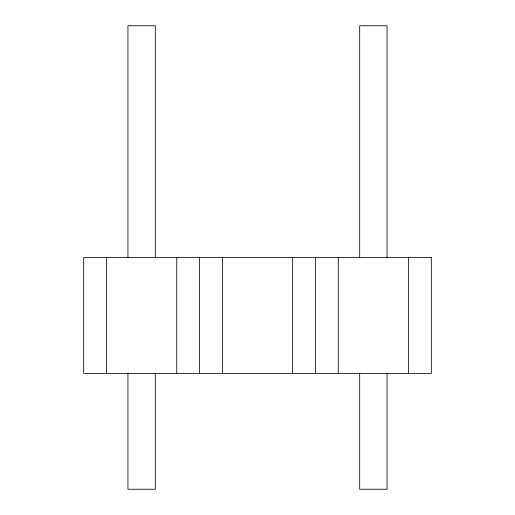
<?xml version="1.0" encoding="UTF-8"?>
<svg xmlns="http://www.w3.org/2000/svg" width="515" height="515" viewBox="0 0 515 515"><rect width="100%" height="100%" fill="white"/><g stroke="black" fill="none" stroke-linecap="round" stroke-linejoin="round"><path stroke-width="0.77" d="M408.504 257.5L408.504 373.375M387.061 257.5L387.061 25.75L359.689 25.75L359.689 257.5M387.061 373.375L387.061 489.25L359.689 489.25L359.689 373.375M338.246 257.5L338.246 373.375M315.438 257.5L315.438 373.375M292.629 257.5L292.629 373.375M222.371 257.5L222.371 373.375M199.562 257.5L199.562 373.375M176.754 257.5L176.754 373.375M155.311 257.5L155.311 25.75L127.939 25.75L127.939 257.5M155.311 373.375L155.311 489.25L127.939 489.25L127.939 373.375M106.496 257.5L106.496 373.375M431.313 257.5L83.688 257.5L83.688 373.375L431.313 373.375L431.313 257.5"/></g></svg>
